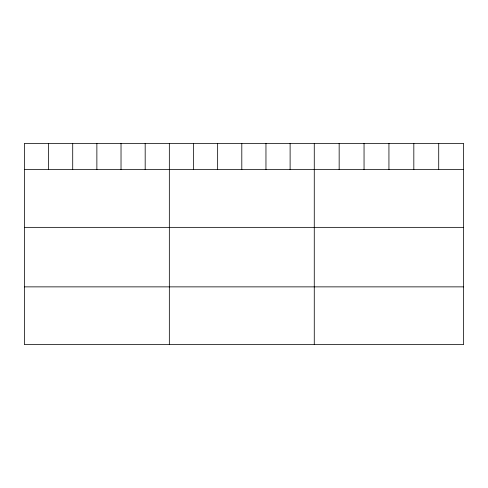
<?xml version="1.0" encoding="UTF-8"?>
<svg xmlns="http://www.w3.org/2000/svg" width="488" height="488" viewBox="0 0 488 488"><rect width="100%" height="100%" fill="white"/><g stroke="black" fill="none" stroke-linecap="round" stroke-linejoin="round"><path stroke-width="0.73" d="M463.6 169.611L463.6 344.613L24.4 344.613L24.4 143.387L463.6 143.387L463.6 169.611L24.4 169.611M24.4 227.359L463.6 227.359M24.4 286.865L463.6 286.865M438.712 143.387L438.712 169.611M413.824 143.387L413.824 169.611M388.936 143.387L388.936 169.611M364.048 143.387L364.048 169.611M339.16 143.387L339.16 169.611M314.272 143.387L314.272 344.613M290.116 143.387L290.116 169.611M265.96 143.387L265.96 169.611M241.804 143.387L241.804 169.611M217.648 143.387L217.648 169.611M193.492 143.387L193.492 169.611M169.336 143.387L169.336 344.613M145.18 143.387L145.18 169.611M121.024 143.387L121.024 169.611M96.868 143.387L96.868 169.611M72.712 143.387L72.712 169.611M48.556 143.387L48.556 169.611"/></g></svg>
